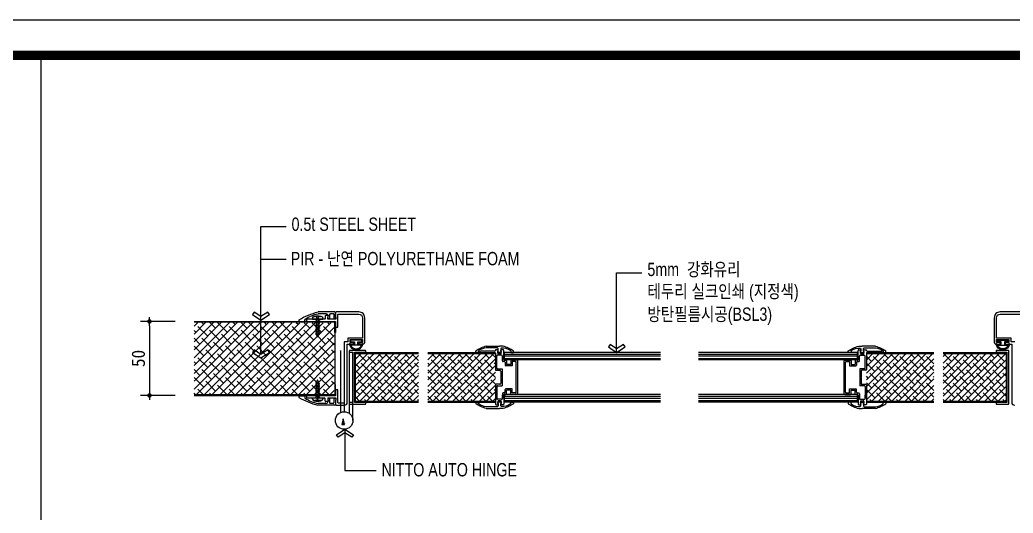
# Model space of a CAD drawing. Header units: millimetres. Extents: x 761574 to 813627, y -447408 to -384263.
# Drawn here: x 812484 to 813154, y -384597 to -384263 of the extents above; entities that cross this region are included whole.
import ezdxf

# ---------------------------------------------------------------- set-up
doc = ezdxf.new("R2010")
doc.units = ezdxf.units.MM
doc.header["$LTSCALE"] = 500
doc.header["$PDMODE"] = 2
doc.linetypes.add('CENTER', pattern=[2, 1.25, -0.25, 0.25, -0.25])
doc.layers.get('Defpoints').update_dxf_attribs({"color": 8})
for name, color, linetype in [('5', 5, 'Continuous'), ('50t URETHANE PANEL', 3, 'Continuous'), ('ACCY', 5, 'Continuous'), ('DIM', 7, 'Continuous'), ('DM', 4, 'Continuous'), ('FORM', 7, 'Continuous'), ('TEXT', 7, 'Continuous'), ('TEXT1', 2, 'Continuous'), ('WID', 4, 'Continuous'), ('몰드', 9, 'Continuous'), ('천정 PANNEL', 2, 'Continuous'), ('크린판넬', 4, 'Continuous')]:
    doc.layers.add(name, color=color, linetype=linetype)
doc.styles.add('글씨1', font='stylu.ttf')
doc.styles.add('돋움', font='')
doc.styles.get('돋움').set_extended_font_data('DotumChe')
doc.dimstyles.new('DIM270', dxfattribs={"dimscale": 3, "dimtxt": 3, "dimasz": 1, "dimexe": 2, "dimexo": 3, "dimgap": 1, "dimtad": 1, "dimtoh": 1, "dimdec": 0, "dimzin": 9, "dimdsep": 46, "dimtxsty": '돋움', "dimblk": 'dots', "dimcen": 0, "dimclrt": 3, "dimadec": 0, "dimazin": 0, "dimtm": 1e-09, "dimtfac": 1, "dimtdec": 0, "dimtix": 1, "dimtmove": 2, "dimatfit": 3, "dimldrblk": 'dots', "dimfxl": 0, "dimtolj": 1, "dimtzin": 0, "dimarcsym": 0})

# ---------------------------------------------------------------- blocks, each defined once
blk = doc.blocks.new('form')
at = {"layer": 'FORM', "color": 3}
blk.add_lwpolyline([(0, 562.79), (792.83, 562.79), (792.83, 0), (0, 0)], close=True, dxfattribs=at)
at = {"layer": 'FORM', "color": 2, "const_width": 1.94}
blk.add_lwpolyline([(12.48, 6.47), (12.48, 555.28), (781.78, 555.28), (781.78, 6.47)], close=True, dxfattribs=at)
blk = doc.blocks.new('dots')
blk.add_line((-1, 0), (1, 0))
at = {"const_width": 0.5}
blk.add_lwpolyline([(-0.25, 0, 1), (0.25, 0, 1)], format="xyb", close=True, dxfattribs=at)
blk = doc.blocks.new('*D16')
at = {"layer": 'Defpoints', "color": 0}
for p in [(812597.5, -384467.16), (812571.25, -384517.13), (812597.5, -384517.13)]:
    blk.add_point(p, dxfattribs=at)
at = {"layer": 'DIM', "color": 0, "lineweight": -2}
for p, q in [((812588.5, -384467.16), (812565.25, -384467.16)), ((812571.25, -384470.16), (812571.25, -384514.13)), ((812588.5, -384517.13), (812565.25, -384517.13))]:
    blk.add_line(p, q, dxfattribs=at)
at = {"layer": 'DIM', "color": 0, "lineweight": -2, "xscale": 3, "yscale": 3, "zscale": 3}
for p, rotation in [((812571.25, -384467.16), 90), ((812571.25, -384517.13), 270)]:
    blk.add_blockref('dots', p, dxfattribs=dict(at, rotation=rotation))
at = {"layer": 'DIM', "color": 3, "insert": (812563.74, -384492.14), "char_height": 9, "attachment_point": 5, "rotation": 90, "style": '돋움'}
blk.add_mtext('\\A1;50', dxfattribs=at)
blk = doc.blocks.new('fs')
at = {"layer": 'ACCY'}
for p, q in [((233706.63, -377480.17), (233707.75, -377480.17)), ((233707.75, -377480.17), (233707.75, -377489.17)), ((233707.75, -377483.54), (233708.97, -377483.54)), ((233707.75, -377485.8), (233708.51, -377485.8)), ((233708.88, -377485.8), (233709.44, -377485.8)), ((233709.34, -377483.54), (233709.9, -377483.54)), ((233709.81, -377485.8), (233710.37, -377485.8)), ((233710.27, -377483.54), (233710.83, -377483.54)), ((233710.74, -377485.8), (233711.3, -377485.8)), ((233711.2, -377483.54), (233711.76, -377483.54)), ((233711.67, -377485.8), (233712.31, -377485.8)), ((233712.22, -377483.54), (233712.77, -377483.54)), ((233712.69, -377485.8), (233713.24, -377485.8)), ((233713.15, -377483.54), (233713.7, -377483.54)), ((233713.62, -377485.8), (233714.17, -377485.8)), ((233714.08, -377483.54), (233714.63, -377483.54)), ((233714.55, -377485.8), (233715.1, -377485.8)), ((233715.01, -377483.54), (233715.56, -377483.54)), ((233715.48, -377485.8), (233716.03, -377485.8)), ((233715.94, -377483.54), (233716.49, -377483.54)), ((233716.41, -377485.8), (233716.96, -377485.8)), ((233716.87, -377483.54), (233717.42, -377483.54)), ((233717.34, -377485.8), (233717.89, -377485.8)), ((233717.8, -377483.54), (233718.35, -377483.54)), ((233718.27, -377485.8), (233718.82, -377485.8)), ((233718.73, -377483.54), (233719.28, -377483.54)), ((233719.19, -377485.8), (233719.75, -377485.8)), ((233719.66, -377483.54), (233720.21, -377483.54)), ((233720.12, -377485.8), (233720.68, -377485.8)), ((233720.59, -377483.54), (233720.68, -377483.54)), ((233720.68, -377483.54), (233722.83, -377484.39)), ((233720.68, -377485.8), (233722.83, -377484.95)), ((233707.75, -377489.17), (233706.63, -377489.17))]:
    blk.add_line(p, q, dxfattribs=at)
at = {"layer": 'ACCY', "color": 9, "linetype": 'Continuous'}
for p, q in [((233708.43, -377484.63), (233708.51, -377485.8)), ((233708.51, -377484.62), (233708.88, -377485.8)), ((233709.09, -377483.16), (233709.58, -377486.16)), ((233710.02, -377483.16), (233710.51, -377486.16)), ((233710.95, -377483.16), (233711.44, -377486.16)), ((233711.99, -377483.17), (233712.49, -377486.18)), ((233712.92, -377483.17), (233713.42, -377486.18)), ((233713.85, -377483.17), (233714.35, -377486.18)), ((233714.78, -377483.17), (233715.28, -377486.18)), ((233715.71, -377483.17), (233716.21, -377486.18)), ((233716.64, -377483.17), (233717.14, -377486.18)), ((233717.57, -377483.17), (233718.07, -377486.18)), ((233718.5, -377483.17), (233718.99, -377486.18)), ((233719.43, -377483.17), (233719.92, -377486.18)), ((233720.36, -377483.17), (233720.78, -377485.76))]:
    blk.add_line(p, q, dxfattribs=at)
at = {"layer": 'ACCY', "linetype": 'Continuous'}
for p, q in [((233708.65, -377486.16), (233708.51, -377485.8)), ((233708.73, -377486.17), (233708.88, -377485.8)), ((233709.12, -377483.17), (233708.97, -377483.54)), ((233709.2, -377483.18), (233709.34, -377483.54)), ((233709.58, -377486.16), (233709.44, -377485.8)), ((233709.66, -377486.17), (233709.81, -377485.8)), ((233710.05, -377483.17), (233709.9, -377483.54)), ((233710.13, -377483.18), (233710.27, -377483.54)), ((233710.51, -377486.16), (233710.37, -377485.8)), ((233710.59, -377486.17), (233710.74, -377485.8)), ((233710.98, -377483.17), (233710.83, -377483.54)), ((233711.06, -377483.18), (233711.2, -377483.54)), ((233711.44, -377486.16), (233711.3, -377485.8)), ((233711.52, -377486.17), (233711.67, -377485.8)), ((233711.99, -377483.17), (233711.84, -377483.54)), ((233712.07, -377483.18), (233712.22, -377483.54)), ((233712.46, -377486.16), (233712.31, -377485.8)), ((233712.54, -377486.17), (233712.69, -377485.8)), ((233712.92, -377483.17), (233712.77, -377483.54)), ((233713, -377483.18), (233713.15, -377483.54)), ((233713.39, -377486.16), (233713.24, -377485.8)), ((233713.47, -377486.17), (233713.62, -377485.8)), ((233713.85, -377483.17), (233713.7, -377483.54)), ((233713.93, -377483.18), (233714.08, -377483.54)), ((233714.32, -377486.16), (233714.17, -377485.8)), ((233714.4, -377486.17), (233714.55, -377485.8)), ((233714.78, -377483.17), (233714.63, -377483.54)), ((233714.86, -377483.18), (233715.01, -377483.54)), ((233715.25, -377486.16), (233715.1, -377485.8)), ((233715.33, -377486.17), (233715.48, -377485.8)), ((233715.71, -377483.17), (233715.56, -377483.54)), ((233715.79, -377483.18), (233715.94, -377483.54)), ((233716.18, -377486.16), (233716.03, -377485.8)), ((233716.26, -377486.17), (233716.41, -377485.8)), ((233716.64, -377483.17), (233716.49, -377483.54)), ((233716.72, -377483.18), (233716.87, -377483.54)), ((233717.11, -377486.16), (233716.96, -377485.8)), ((233717.19, -377486.17), (233717.34, -377485.8)), ((233717.57, -377483.17), (233717.42, -377483.54)), ((233717.65, -377483.18), (233717.8, -377483.54)), ((233718.04, -377486.16), (233717.89, -377485.8)), ((233718.12, -377486.17), (233718.27, -377485.8)), ((233718.5, -377483.17), (233718.35, -377483.54)), ((233718.58, -377483.18), (233718.73, -377483.54)), ((233718.96, -377486.16), (233718.82, -377485.8)), ((233719.04, -377486.17), (233719.19, -377485.8)), ((233719.43, -377483.17), (233719.28, -377483.54)), ((233719.51, -377483.18), (233719.66, -377483.54)), ((233719.89, -377486.16), (233719.75, -377485.8)), ((233719.97, -377486.17), (233720.12, -377485.8)), ((233720.36, -377483.17), (233720.21, -377483.54)), ((233720.44, -377483.18), (233720.59, -377483.54))]:
    blk.add_line(p, q, dxfattribs=at)
at = {"layer": 'ACCY'}
blk.add_lwpolyline([(233705.21, -377487.55), (233705.44, -377487.3), (233705.55, -377487.01), (233705.57, -377486.71), (233705.53, -377486.4), (233705.46, -377486.1), (233705.38, -377485.82), (233705.33, -377485.59), (233705.32, -377485.41), (233705.39, -377485.3), (233705.52, -377485.24), (233705.7, -377485.22), (233705.92, -377485.23), (233706.15, -377485.25), (233706.38, -377485.26), (233706.61, -377485.25), (233706.8, -377485.2), (233706.95, -377485.11), (233707.06, -377484.99), (233707.13, -377484.83), (233707.15, -377484.67), (233707.13, -377484.51), (233707.06, -377484.35), (233706.95, -377484.23), (233706.8, -377484.14), (233706.61, -377484.09), (233706.38, -377484.08), (233706.15, -377484.09), (233705.92, -377484.11), (233705.7, -377484.12), (233705.52, -377484.1), (233705.39, -377484.04), (233705.32, -377483.93), (233705.33, -377483.75), (233705.38, -377483.52), (233705.46, -377483.24), (233705.53, -377482.94), (233705.57, -377482.63), (233705.55, -377482.33), (233705.44, -377482.04), (233705.21, -377481.79)], dxfattribs=at)
for centre, radius, start, end in [((233715.41, -377484.67), 10.59, 164.20502, 195.79498), ((233707.26, -377482.15), 2.08, 107.62742, 169.88802), ((233707.26, -377487.19), 2.08, 190.11197, 252.37259)]:
    blk.add_arc(centre, radius, start, end, dxfattribs=at)
at = {"layer": 'ACCY', "color": 9, "linetype": 'Continuous'}
blk.add_arc((233708.47, -377484.65), 0.0454, 40.72712, 159.31493, dxfattribs=at)
at = {"layer": 'ACCY', "linetype": 'Continuous'}
for centre, radius, start, end in [((233708.7, -377486.11), 0.0698, 229.86612, 299.92465), ((233709.15, -377483.23), 0.0698, 49.86612, 119.92465), ((233709.63, -377486.11), 0.0698, 229.86612, 299.92465), ((233710.08, -377483.23), 0.0698, 49.86612, 119.92465), ((233710.56, -377486.11), 0.0698, 229.86612, 299.92465), ((233711.01, -377483.23), 0.0698, 49.86612, 119.92465), ((233711.49, -377486.11), 0.0698, 229.86612, 299.92465), ((233712.03, -377483.23), 0.0698, 49.86612, 119.92465), ((233712.5, -377486.11), 0.0698, 229.86612, 299.92465), ((233712.96, -377483.23), 0.0698, 49.86612, 119.92465), ((233713.43, -377486.11), 0.0698, 229.86612, 299.92465), ((233713.89, -377483.23), 0.0698, 49.86612, 119.92465), ((233714.36, -377486.11), 0.0698, 229.86612, 299.92465), ((233714.82, -377483.23), 0.0698, 49.86612, 119.92465), ((233715.29, -377486.11), 0.0698, 229.86612, 299.92465), ((233715.75, -377483.23), 0.0698, 49.86612, 119.92465), ((233716.22, -377486.11), 0.0698, 229.86612, 299.92465), ((233716.68, -377483.23), 0.0698, 49.86612, 119.92465), ((233717.15, -377486.11), 0.0698, 229.86612, 299.92465), ((233717.61, -377483.23), 0.0698, 49.86612, 119.92465), ((233718.08, -377486.11), 0.0698, 229.86612, 299.92465), ((233718.53, -377483.23), 0.0698, 49.86612, 119.92465), ((233719.01, -377486.11), 0.0698, 229.86612, 299.92465), ((233719.46, -377483.23), 0.0698, 49.86612, 119.92465), ((233719.94, -377486.11), 0.0698, 229.86612, 299.92465), ((233720.39, -377483.23), 0.0698, 49.86612, 119.92465), ((233722.63, -377484.67), 0.347, 305.16271, 54.83729)]:
    blk.add_arc(centre, radius, start, end, dxfattribs=at)
blk = doc.blocks.new('fw-3')
at = {"layer": 'WID', "color": 6, "ltscale": 0.5}
for p, q in [((1126.42, 751.94), (1126.42, 750.75)), ((1126.42, 751.94), (1129.92, 751.94)), ((1130.42, 751.44), (1130.42, 750.76)), ((1146.22, 749.74), (1146.22, 749.14)), ((1146.42, 749.94), (1147.22, 749.94)), ((1147.42, 749.74), (1147.42, 747.13)), ((1150.42, 749.74), (1150.42, 747.13)), ((1151.42, 749.94), (1150.62, 749.94)), ((1151.62, 749.74), (1151.62, 749.14)), ((1144.92, 746.63), (1139.39, 746.63)), ((1150.92, 745.43), (1139.42, 745.43)), ((1146.42, 748.94), (1146.42, 748.13)), ((1146.42, 748.94), (1146.42, 748.94)), ((1149.92, 746.63), (1147.92, 746.63)), ((1151.42, 748.94), (1151.42, 745.93))]:
    blk.add_line(p, q, dxfattribs=at)
for centre, radius, start, end in [((1152.27, 795.39), 51.59, 239.93265, 255.58092), ((1129.92, 751.44), 0.5, 360, 90), ((1130.92, 750.76), 0.5, 180, 239.28544), ((1144.13, 769.96), 23.8, 235.55483, 258.5119), ((1146.42, 749.74), 0.2, 90, 180), ((1147.22, 749.74), 0.2, 0, 90), ((1150.62, 749.74), 0.2, 90, 180), ((1151.42, 749.74), 0.2, 360, 90), ((1144.92, 748.13), 1.5, 270, 360), ((1146.42, 749.14), 0.2, 180, 270), ((1147.92, 747.13), 0.5, 180, 270), ((1149.92, 747.13), 0.5, 270, 0), ((1150.92, 745.93), 0.5, 270, 0), ((1151.42, 749.14), 0.2, 270, 0)]:
    blk.add_arc(centre, radius, start, end, dxfattribs=at)
blk = doc.blocks.new('*X87')
at = {"color": 0}
for p, q in [((5.23, 4.94), (5.38, 5.09)), ((5.45, 4.89), (5.75, 5.19)), ((5.68, 4.83), (6.13, 5.28)), ((5.91, 4.77), (6.51, 5.38)), ((6.13, 4.72), (6.89, 5.47)), ((6.36, 4.66), (7, 5.3)), ((6.58, 4.6), (7, 5.02)), ((6.81, 4.55), (7, 4.74))]:
    blk.add_line(p, q, dxfattribs=at)
blk = doc.blocks.new('A0001')
at = {"layer": 'TEXT'}
blk.add_lwpolyline([(2, 0.5), (0, 0), (2, -0.5)], close=True, dxfattribs=at)
blk.add_blockref('*X87', (-5, -5), dxfattribs=at)
blk = doc.blocks.new('BLK1')
at = {"layer": 'TEXT'}
blk.add_blockref('A0001', (0, 0), dxfattribs=at)
blk = doc.blocks.new('f22')
at = {"color": 6}
for p, q in [((769.96, -22.5), (768.77, -22.5)), ((768.84, -24.5), (769.46, -24.5)), ((769.96, -24), (769.96, -22.5)), ((765.46, -30), (765.46, -32.5)), ((765.46, -42), (765.46, -32.5)), ((766.66, -34), (766.66, -42.03)), ((768.88, -33.5), (767.16, -33.5)), ((767.25, -31.5), (768.88, -31.5)), ((769.16, -31.3), (769.67, -31.3)), ((769.67, -33.7), (769.16, -33.7)), ((769.96, -31.59), (769.96, -33.41)), ((769.96, -49.5), (768.77, -49.5)), ((768.84, -47.5), (769.46, -47.5)), ((769.96, -48), (769.96, -49.5))]:
    blk.add_line(p, q, dxfattribs=at)
for centre, radius, start, end in [((786.95, -35.02), 22.08, 145.43982, 166.84832), ((775.8, -30.18), 9.09, 142.39547, 185.65026), ((768.84, -24.8), 0.3, 90, 144.91296), ((769.46, -24), 0.5, 270, 0), ((767.16, -34), 0.5, 90, 180), ((767.25, -31), 0.5, 188.23693, 270), ((769.16, -31.59), 0.287, 90, 162.3697), ((769.16, -33.41), 0.287, 197.6303, 270), ((769.67, -31.59), 0.287, 360, 90), ((769.67, -33.41), 0.287, 270, 360), ((786.95, -36.98), 22.08, 193.15168, 214.56018), ((777.55, -41.09), 10.93, 184.93322, 214.97646), ((768.84, -47.2), 0.3, 212.24005, 270), ((769.46, -48), 0.5, 0, 90)]:
    blk.add_arc(centre, radius, start, end, dxfattribs=at)

msp = doc.modelspace()

# ---------------------------------------------------------------- hatches: boundary and pattern name
at = {"layer": 'DM'}
h = msp.add_hatch(dxfattribs=at)
h.set_pattern_fill('ANSI38', color=33, scale=30, style=0)
h.set_pattern_definition([(45, (-1551614.2276, -453337.807), (-2.6516504305, 2.6516504305), []), (135, (-1551614.2276, -453337.807), (-7.9549512915, 2.6516504305), [9.375000004, -5.625000002])])
h.paths.add_polyline_path([(812601.33, -384516.65), (812695.9, -384516.65), (812695.9, -384468.13), (812601.33, -384467.63)])
h = msp.add_hatch(dxfattribs=at)
h.set_pattern_fill('ANSI38', color=33, style=0)
h.paths.add_polyline_path([(812759.17, -384488.75), (812804.81, -384488.75), (812804.81, -384521.02), (812759.17, -384521.02)])
h.paths.add_polyline_path([(812710.27, -384488.75), (812753, -384488.75), (812753, -384521.02), (812710.27, -384521.02)])
h.paths.add_polyline_path([(813055.38, -384488.75), (813101.02, -384488.75), (813101.02, -384521.02), (813055.38, -384521.02)])
h.paths.add_polyline_path([(813107.19, -384488.75), (813149.93, -384488.75), (813149.93, -384521.02), (813107.19, -384521.02)])

# ---------------------------------------------------------------- linework, layer by layer
at = {"color": 0}
msp.add_line((812498.17, -386042.48), (812498.17, -384287.39), dxfattribs=at)
for p, q in [((812601.33, -384467.13), (812695.9, -384467.13)), ((812695.9, -384467.63), (812601.33, -384467.63)), ((812696.4, -384474.63), (812696.4, -384468.13)), ((812696.9, -384468.13), (812696.9, -384474.63)), ((812696.9, -384474.63), (812696.4, -384474.63)), ((812710.27, -384488.15), (812753, -384488.15)), ((812710.27, -384488.75), (812753, -384488.75)), ((812759.17, -384488.15), (812804.34, -384488.15)), ((812759.17, -384488.75), (812804.81, -384488.75)), ((813055.38, -384488.75), (813101.02, -384488.75)), ((813055.85, -384488.15), (813101.02, -384488.15)), ((813107.19, -384488.15), (813149.93, -384488.15)), ((813107.19, -384488.75), (813149.93, -384488.75)), ((812696.4, -384509.65), (812696.4, -384516.15)), ((812696.9, -384509.65), (812696.4, -384509.65)), ((812696.9, -384516.15), (812696.9, -384509.65)), ((812695.9, -384516.65), (812601.33, -384516.65)), ((812601.33, -384517.15), (812695.9, -384517.15)), ((812710.27, -384521.02), (812753, -384521.02)), ((812710.27, -384521.62), (812753, -384521.62)), ((812759.17, -384521.02), (812804.81, -384521.02)), ((812759.17, -384521.62), (812804.81, -384521.62)), ((813055.38, -384521.02), (813101.02, -384521.02)), ((813055.38, -384521.62), (813101.02, -384521.62)), ((813107.19, -384521.02), (813149.93, -384521.02)), ((813107.19, -384521.62), (813149.93, -384521.62))]:
    msp.add_line(p, q)
at = {"color": 4}
for p, q in [((812794.44, -384487.68), (812794.44, -384487.68)), ((812794.44, -384487.68), (812794.44, -384488.15)), ((812794.44, -384488.15), (812804.34, -384488.15)), ((812797.51, -384487.21), (812794.91, -384487.21)), ((812797.74, -384487.44), (812797.51, -384487.21)), ((812797.98, -384487.21), (812797.74, -384487.44)), ((812804.34, -384487.21), (812797.98, -384487.21)), ((812804.81, -384486.74), (812804.81, -384486.74)), ((812804.81, -384488.62), (812804.81, -384499.7)), ((812806.23, -384486.27), (812805.28, -384486.27)), ((812806.51, -384490.04), (812806.23, -384490.04)), ((812806.51, -384488.62), (812806.51, -384487.32)), ((812809.06, -384490.04), (812806.51, -384490.04)), ((812806.7, -384487.14), (812806.7, -384486.74)), ((812808.3, -384489.09), (812806.98, -384489.09)), ((812808.58, -384487.14), (812808.58, -384486.74)), ((812808.77, -384488.62), (812808.77, -384487.33)), ((812810, -384486.27), (812809.06, -384486.27)), ((812810, -384486.27), (812809.06, -384486.27)), ((812810.47, -384492.87), (812810.47, -384486.74)), ((812810.47, -384491.92), (812810.47, -384486.74)), ((813049.73, -384492.87), (813049.73, -384486.74)), ((813049.73, -384491.92), (813049.73, -384486.74)), ((813050.2, -384486.27), (813051.14, -384486.27)), ((813050.2, -384486.27), (813051.14, -384486.27)), ((813051.14, -384490.04), (813053.69, -384490.04)), ((813051.42, -384488.62), (813051.42, -384487.33)), ((813051.61, -384487.14), (813051.61, -384486.74)), ((813051.89, -384489.09), (813053.21, -384489.09)), ((813053.5, -384487.14), (813053.5, -384486.74)), ((813053.69, -384488.62), (813053.69, -384487.32)), ((813053.69, -384490.04), (813053.97, -384490.04)), ((813053.97, -384486.27), (813054.91, -384486.27)), ((813055.38, -384486.74), (813055.38, -384486.74)), ((813055.38, -384488.62), (813055.38, -384499.7)), ((813055.85, -384487.21), (813062.22, -384487.21)), ((813065.75, -384488.15), (813055.85, -384488.15)), ((813062.22, -384487.21), (813062.45, -384487.44)), ((813062.45, -384487.44), (813062.69, -384487.21)), ((813062.69, -384487.21), (813065.28, -384487.21)), ((813065.75, -384487.68), (813065.75, -384487.68)), ((813065.75, -384487.68), (813065.75, -384488.15)), ((812805.76, -384498.76), (812805.76, -384490.51)), ((812809.53, -384493.81), (812809.53, -384490.51)), ((812810.94, -384494.28), (812810, -384494.28)), ((812810.94, -384493.34), (812811.88, -384493.34)), ((812811.41, -384494.75), (812811.41, -384496.64)), ((812816.13, -384497.11), (812811.88, -384497.11)), ((812812.36, -384493.81), (812812.36, -384496.17)), ((812815.18, -384496.17), (812812.36, -384496.17)), ((812815.18, -384493.81), (812815.18, -384496.17)), ((812819.43, -384493.34), (812815.66, -384493.34)), ((812818.48, -384494.28), (812816.13, -384494.28)), ((812816.13, -384494.28), (812816.13, -384497.11)), ((812818.95, -384515.02), (812818.95, -384494.75)), ((812819.9, -384515.96), (812819.9, -384493.81)), ((813040.3, -384515.96), (813040.3, -384493.81)), ((813040.77, -384493.34), (813044.54, -384493.34)), ((813041.24, -384515.02), (813041.24, -384494.75)), ((813041.71, -384494.28), (813044.07, -384494.28)), ((813044.07, -384494.28), (813044.07, -384497.11)), ((813044.07, -384497.11), (813048.31, -384497.11)), ((813045.01, -384493.81), (813045.01, -384496.17)), ((813045.01, -384496.17), (813047.84, -384496.17)), ((813047.84, -384493.81), (813047.84, -384496.17)), ((813049.25, -384493.34), (813048.31, -384493.34)), ((813048.78, -384494.75), (813048.78, -384496.64)), ((813049.25, -384494.28), (813050.2, -384494.28)), ((813050.67, -384493.81), (813050.67, -384490.51)), ((813054.44, -384498.76), (813054.44, -384490.51)), ((812805.28, -384500.17), (812807.92, -384500.17)), ((812806.23, -384499.23), (812809.34, -384499.23)), ((812808.4, -384500.64), (812808.4, -384504.65)), ((812808.4, -384501.23), (812808.4, -384504.6)), ((812809.34, -384499.23), (812809.34, -384510.54)), ((813050.86, -384499.23), (813050.86, -384510.54)), ((813053.97, -384499.23), (813050.86, -384499.23)), ((813051.8, -384500.64), (813051.8, -384504.65)), ((813051.8, -384501.23), (813051.8, -384504.6)), ((813054.91, -384500.17), (813052.27, -384500.17)), ((812804.81, -384510.07), (812804.81, -384523.04)), ((812807.92, -384509.6), (812805.28, -384509.6)), ((812806.23, -384510.54), (812809.34, -384510.54)), ((812808.4, -384504.65), (812808.63, -384504.89)), ((812808.63, -384504.89), (812808.4, -384505.12)), ((812808.4, -384505.12), (812808.4, -384509.13)), ((813053.97, -384510.54), (813050.86, -384510.54)), ((813051.8, -384504.65), (813051.56, -384504.89)), ((813051.56, -384504.89), (813051.8, -384505.12)), ((813051.8, -384505.12), (813051.8, -384509.13)), ((813052.27, -384509.6), (813054.91, -384509.6)), ((813055.38, -384510.07), (813055.38, -384523.04)), ((812805.76, -384511.02), (812805.76, -384519.26)), ((812805.76, -384518.68), (812805.76, -384516.91)), ((812809.53, -384515.96), (812809.53, -384519.27)), ((812809.53, -384518.68), (812809.53, -384516.91)), ((812810.94, -384515.49), (812810, -384515.49)), ((812810.47, -384516.91), (812810.47, -384523.04)), ((812810.94, -384516.44), (812811.88, -384516.44)), ((812811.41, -384515.02), (812811.41, -384513.14)), ((812816.13, -384512.67), (812811.88, -384512.67)), ((812815.18, -384513.61), (812812.36, -384513.61)), ((812812.36, -384515.96), (812812.36, -384513.61)), ((812815.18, -384515.96), (812815.18, -384513.61)), ((812819.43, -384516.44), (812815.66, -384516.44)), ((812816.13, -384515.49), (812816.13, -384512.67)), ((812818.48, -384515.49), (812816.13, -384515.49)), ((813040.77, -384516.44), (813044.54, -384516.44)), ((813041.71, -384515.49), (813044.07, -384515.49)), ((813044.07, -384512.67), (813048.31, -384512.67)), ((813044.07, -384515.49), (813044.07, -384512.67)), ((813045.01, -384513.61), (813047.84, -384513.61)), ((813045.01, -384515.96), (813045.01, -384513.61)), ((813047.84, -384515.96), (813047.84, -384513.61)), ((813049.25, -384516.44), (813048.31, -384516.44)), ((813048.78, -384515.02), (813048.78, -384513.14)), ((813049.25, -384515.49), (813050.2, -384515.49)), ((813049.73, -384516.91), (813049.73, -384523.04)), ((813050.67, -384515.96), (813050.67, -384519.27)), ((813050.67, -384518.68), (813050.67, -384516.91)), ((813054.44, -384511.02), (813054.44, -384519.26)), ((813054.44, -384518.68), (813054.44, -384516.91)), ((812804.81, -384523.04), (812804.81, -384523.04)), ((812805.28, -384523.51), (812806.23, -384523.51)), ((812806.51, -384519.74), (812806.23, -384519.74)), ((812809.06, -384519.74), (812806.51, -384519.74)), ((812806.51, -384521.15), (812806.51, -384522.45)), ((812806.7, -384523.04), (812806.7, -384522.64)), ((812808.3, -384520.68), (812806.98, -384520.68)), ((812808.58, -384522.64), (812808.58, -384523.04)), ((812808.77, -384521.15), (812808.77, -384522.45)), ((812810, -384523.51), (812809.06, -384523.51)), ((812810, -384523.51), (812809.06, -384523.51)), ((812810.47, -384517.85), (812810.47, -384523.04)), ((813049.73, -384517.85), (813049.73, -384523.04)), ((813050.2, -384523.51), (813051.14, -384523.51)), ((813050.2, -384523.51), (813051.14, -384523.51)), ((813051.14, -384519.74), (813053.69, -384519.74)), ((813051.42, -384521.15), (813051.42, -384522.45)), ((813051.61, -384522.64), (813051.61, -384523.04)), ((813051.89, -384520.68), (813053.21, -384520.68)), ((813053.5, -384523.04), (813053.5, -384522.64)), ((813053.69, -384519.74), (813053.97, -384519.74)), ((813053.69, -384521.15), (813053.69, -384522.45)), ((813054.91, -384523.51), (813053.97, -384523.51)), ((813055.38, -384523.04), (813055.38, -384523.04))]:
    msp.add_line(p, q, dxfattribs=at)
at = {"color": 161}
for p, q in [((812689.82, -384520.78), (812689.82, -384519.3)), ((812691.49, -384521.27), (812690.31, -384521.27)), ((812691.78, -384518.81), (812691.78, -384520.09)), ((812691.98, -384520.28), (812691.98, -384520.78))]:
    msp.add_line(p, q, dxfattribs=at)
for points in [[(812691.78, -384518.81), (812697.1, -384518.81), (812697.1, -384520.09, -0.414214), (812696.9, -384520.28), (812696.9, -384523.24, 0.414214), (812697.39, -384523.73), (812702.81, -384523.73, 0.414214), (812704.78, -384521.76), (812704.78, -384482.39), (812709.21, -384482.39), (812709.21, -384481.4), (812706.75, -384481.4), (812706.75, -384479.43), (812715.11, -384479.43), (812715.11, -384481.4), (812712.65, -384481.4), (812712.65, -384482.39), (812715.6, -384482.39, 0.414214), (812716.59, -384481.4), (812716.59, -384464.67, 0.414214), (812712.65, -384460.73), (812697.39, -384460.73, 0.414214), (812696.9, -384461.22), (812696.9, -384464.18, -0.414214), (812697.1, -384464.37), (812697.1, -384465.65), (812691.78, -384465.65), (812691.78, -384464.37, -0.414214), (812691.98, -384464.18), (812691.98, -384463.69, 0.414214), (812691.49, -384463.19), (812690.31, -384463.19, 0.414214), (812689.82, -384463.69), (812689.82, -384465.16, -0.414214), (812689.32, -384465.65), (812685.39, -384465.65), (812684.89, -384466.15), (812684.4, -384465.65), (812677.71, -384465.65, 0.414214), (812677.22, -384466.15), (812677.22, -384467.13), (812696.9, -384467.13), (812696.9, -384471.07), (812698.38, -384471.07), (812698.38, -384462.7, -0.414214), (812698.87, -384462.21), (812712.65, -384462.21, -0.414214), (812715.11, -384464.67), (812715.11, -384478.45), (812705.27, -384478.45), (812705.27, -384480.91), (812702.81, -384480.91), (812702.81, -384488.29), (812702.81, -384521.76, -0.414214), (812702.32, -384522.25), (812698.87, -384522.25, -0.414214), (812698.38, -384521.76), (812698.38, -384513.39), (812696.9, -384513.39), (812696.9, -384517.33), (812677.22, -384517.33), (812677.22, -384518.31, 0.414214), (812677.71, -384518.81), (812684.4, -384518.81), (812684.89, -384518.31), (812685.39, -384518.81), (812689.32, -384518.81)], [(813160.93, -384460.73), (813145.67, -384460.73, 0.414214), (813141.74, -384464.67), (813141.74, -384481.4, 0.414214), (813142.72, -384482.39), (813145.67, -384482.39), (813145.67, -384481.4), (813143.21, -384481.4), (813143.21, -384479.43), (813151.58, -384479.43), (813151.58, -384481.4), (813149.12, -384481.4), (813149.12, -384482.39), (813153.55, -384482.39), (813153.55, -384521.76, 0.414214), (813155.52, -384523.73)], [(813155.52, -384480.91), (813153.06, -384480.91), (813153.06, -384478.45), (813143.21, -384478.45), (813143.21, -384464.67, -0.414214), (813145.67, -384462.21), (813159.45, -384462.21, -0.414214)]]:
    msp.add_lwpolyline(points, format="xyb", dxfattribs=at)
at = {"linetype": 'Continuous', "ltscale": 0.1}
msp.add_lwpolyline([(812708.6, -384521.95), (812706.13, -384521.95), (812706.13, -384522.62, 0.414214), (812706.47, -384522.96), (812716.96, -384522.96, 0.414214), (812717.3, -384522.62), (812717.3, -384521.95), (812709.93, -384521.95), (812709.93, -384487.82), (812717.3, -384487.82), (812717.3, -384487.15, 0.414214), (812716.96, -384486.81), (812708.93, -384486.81), (812706.47, -384486.81, 0.414214), (812706.13, -384487.15), (812706.13, -384487.82), (812708.6, -384487.82), (812708.6, -384521.95)], format="xyb", dxfattribs=at)
msp.add_lwpolyline([(813150.26, -384487.82), (813150.26, -384521.95), (813142.9, -384521.95), (813142.9, -384522.62, 0.414214), (813143.23, -384522.96), (813151.27, -384522.96, 0.414214), (813151.6, -384522.62), (813151.6, -384487.15, 0.414214), (813151.27, -384486.81), (813143.23, -384486.81, 0.414214), (813142.9, -384487.15), (813142.9, -384487.82)], format="xyb", close=True, dxfattribs=at)
for centre, radius, start, end in [((812695.9, -384468.13), 1, 0, 90), ((812695.9, -384468.13), 0.5, 0, 90), ((812695.9, -384516.15), 1, 270, 0), ((812695.9, -384516.15), 0.5, 270, 0)]:
    msp.add_arc(centre, radius, start, end)
at = {"color": 161}
for centre, radius, start, end in [((812696.9, -384464.37), 0.197, 0, 90), ((812689.32, -384519.3), 0.492, 0, 90), ((812690.31, -384520.78), 0.492, 180, 270), ((812691.49, -384520.78), 0.492, 270, 0), ((812691.98, -384520.09), 0.197, 180, 270), ((812696.9, -384520.09), 0.197, 270, 0)]:
    msp.add_arc(centre, radius, start, end, dxfattribs=at)
at = {"color": 4}
for centre, radius, start, end in [((812794.91, -384487.68), 0.471, 90, 180), ((812804.34, -384486.74), 0.471, 270, 0), ((812804.34, -384488.62), 0.471, 0, 90), ((812805.28, -384486.74), 0.471, 90, 180), ((812806.23, -384490.51), 0.471, 90, 180), ((812806.23, -384486.74), 0.471, 0, 90), ((812806.7, -384487.33), 0.189, 90, 180), ((812806.98, -384488.62), 0.471, 180, 270), ((812808.3, -384488.62), 0.471, 270, 359.99999), ((812809.06, -384486.74), 0.471, 90, 180), ((812809.06, -384486.74), 0.471, 90, 180), ((812808.58, -384487.33), 0.189, 0, 90), ((812809.06, -384490.51), 0.471, 0, 90), ((812810, -384486.74), 0.471, 0, 90), ((812810, -384486.74), 0.471, 0, 90), ((813050.2, -384486.74), 0.471, 90, 180), ((813050.2, -384486.74), 0.471, 90, 180), ((813051.14, -384490.51), 0.471, 90, 180), ((813051.14, -384486.74), 0.471, 0, 90), ((813051.14, -384486.74), 0.471, 0, 90), ((813051.61, -384487.33), 0.189, 90, 180), ((813051.89, -384488.62), 0.471, 180.00001, 270), ((813053.21, -384488.62), 0.471, 270, 0), ((813053.97, -384486.74), 0.471, 90, 180), ((813053.5, -384487.33), 0.189, 0, 90), ((813053.97, -384490.51), 0.471, 0, 90), ((813054.91, -384486.74), 0.471, 0, 90), ((813055.85, -384486.74), 0.471, 180, 270), ((813055.85, -384488.62), 0.471, 90, 180), ((813065.28, -384487.68), 0.471, 0, 90), ((812810, -384493.81), 0.471, 180, 270), ((812810.94, -384492.87), 0.471, 180, 270), ((812810.94, -384494.75), 0.471, 360, 90), ((812811.88, -384496.64), 0.471, 180, 270), ((812811.88, -384493.81), 0.471, 0, 90), ((812815.66, -384493.81), 0.471, 90, 180), ((812818.48, -384494.75), 0.471, 0, 90), ((812819.43, -384493.81), 0.471, 0, 90), ((813040.77, -384493.81), 0.471, 90, 180), ((813041.71, -384494.75), 0.471, 90, 180), ((813044.54, -384493.81), 0.471, 0, 90), ((813048.31, -384493.81), 0.471, 90, 180), ((813048.31, -384496.64), 0.471, 270, 0), ((813049.25, -384494.75), 0.471, 90, 180), ((813049.25, -384492.87), 0.471, 270, 0), ((813050.2, -384493.81), 0.471, 270, 0), ((812805.28, -384499.7), 0.471, 180, 270), ((812806.23, -384498.76), 0.471, 180, 270), ((812807.92, -384500.64), 0.471, 0, 90), ((813052.27, -384500.64), 0.471, 90, 180), ((813053.97, -384498.76), 0.471, 270, 0), ((813054.91, -384499.7), 0.471, 270, 0), ((812805.28, -384510.07), 0.471, 90, 180), ((812806.23, -384511.02), 0.471, 90, 180), ((812807.92, -384509.13), 0.471, 270, 0), ((813052.27, -384509.13), 0.471, 180, 270), ((813053.97, -384511.02), 0.471, 0, 90), ((813054.91, -384510.07), 0.471, 0, 90), ((812810, -384515.96), 0.471, 90, 180), ((812810.94, -384516.91), 0.471, 90, 180), ((812810.94, -384515.02), 0.471, 270, 0), ((812810.94, -384515.02), 0.471, 270, 0), ((812811.88, -384513.14), 0.471, 90, 180), ((812811.88, -384515.96), 0.471, 270, 0), ((812815.66, -384515.96), 0.471, 180, 270), ((812818.48, -384515.02), 0.471, 270, 0), ((812819.43, -384515.96), 0.471, 270, 0), ((813040.77, -384515.96), 0.471, 180, 270), ((813041.71, -384515.02), 0.471, 180, 270), ((813044.54, -384515.96), 0.471, 270, 0), ((813048.31, -384515.96), 0.471, 180, 270), ((813048.31, -384513.14), 0.471, 360, 90), ((813049.25, -384515.02), 0.471, 180, 270), ((813049.25, -384515.02), 0.471, 180, 270), ((813049.25, -384516.91), 0.471, 0, 90), ((813050.2, -384515.96), 0.471, 0, 90), ((812805.28, -384523.04), 0.471, 180, 270), ((812806.23, -384519.26), 0.471, 180, 270), ((812806.23, -384523.04), 0.471, 270, 0), ((812806.98, -384521.15), 0.471, 90, 180), ((812806.7, -384522.45), 0.189, 180, 270.00011), ((812808.3, -384521.15), 0.471, 0.00001, 90), ((812808.58, -384522.45), 0.189, 270, 360), ((812809.06, -384523.04), 0.471, 180, 270), ((812809.06, -384523.04), 0.471, 180, 270), ((812809.06, -384519.26), 0.471, 270, 0), ((812810, -384523.04), 0.471, 270, 0), ((812810, -384523.04), 0.471, 270, 0), ((813050.2, -384523.04), 0.471, 180, 270), ((813050.2, -384523.04), 0.471, 180, 270), ((813051.14, -384519.26), 0.471, 180, 270), ((813051.14, -384523.04), 0.471, 270, 0), ((813051.14, -384523.04), 0.471, 270, 0), ((813051.89, -384521.15), 0.471, 90, 179.99999), ((813051.61, -384522.45), 0.189, 180, 270), ((813053.21, -384521.15), 0.471, 360, 90), ((813053.5, -384522.45), 0.189, 269.99989, 360), ((813053.97, -384523.04), 0.471, 180, 270), ((813053.97, -384519.26), 0.471, 270, 0), ((813054.91, -384523.04), 0.471, 270, 360)]:
    msp.add_arc(centre, radius, start, end, dxfattribs=at)
at = {"layer": '5', "linetype": 'CENTER'}
for p, q in [((812810.88, -384489.16), (812916.37, -384489.16)), ((812941.95, -384489.16), (813049.39, -384489.16)), ((812810.88, -384492.16), (812916.37, -384492.16)), ((812941.95, -384492.16), (813049.39, -384492.16)), ((812810.88, -384517.6), (812916.37, -384517.6)), ((812810.88, -384520.6), (812916.37, -384520.6)), ((812941.95, -384517.6), (813049.39, -384517.6)), ((812941.95, -384520.6), (813049.39, -384520.6))]:
    msp.add_line(p, q, dxfattribs=at)
at = {"layer": '50t URETHANE PANEL', "color": 0}
for p, q in [((812700.23, -384486.83), (812700.23, -384528.71)), ((812702.69, -384486.83), (812702.69, -384528.17)), ((812706.13, -384487.82), (812706.13, -384529.28)), ((812708.6, -384534.08), (812708.6, -384487.82))]:
    msp.add_line(p, q, dxfattribs=at)
for points in [[(812714.86, -384482.28), (812714.57, -384482.49), (812711.94, -384482.49), (812711.94, -384481.01), (812714.55, -384481.01), (812714.55, -384479.83), (812707.07, -384479.83), (812707.07, -384481.01), (812709.68, -384481.01), (812709.68, -384482.49), (812707.05, -384482.49), (812706.76, -384482.28, 0.832268), (812706.19, -384482.36, 0.85796), (812715.43, -384482.36, 0.832268), (812714.86, -384482.28)], [(813143.47, -384482.28), (813143.75, -384482.49), (813146.38, -384482.49), (813146.38, -384481.01), (813143.77, -384481.01), (813143.77, -384479.83), (813151.26, -384479.83), (813151.26, -384481.01), (813148.65, -384481.01), (813148.65, -384482.49), (813151.28, -384482.49), (813151.56, -384482.28, -0.832268), (813152.14, -384482.36, -0.85796), (813142.89, -384482.36, -0.832268), (813143.47, -384482.28)]]:
    msp.add_lwpolyline(points, format="xyb", dxfattribs=at)
for points in [[(812714.59, -384483.27), (812707.03, -384483.27, 0.626768)], [(813143.74, -384483.27), (813151.29, -384483.27, -0.626768)]]:
    msp.add_lwpolyline(points, format="xyb", close=True, dxfattribs=at)
msp.add_circle((812702.69, -384534.08), 5.91, dxfattribs=at)
at = {"layer": 'DIM', "color": 8, "linetype": 'Continuous'}
for p, q in [((812916.37, -384490.66), (812810.88, -384490.66)), ((813049.39, -384490.66), (812941.95, -384490.66)), ((812916.37, -384519.1), (812810.88, -384519.1)), ((813049.39, -384519.1), (812941.95, -384519.1))]:
    msp.add_line(p, q, dxfattribs=at)
at = {"layer": 'DM', "color": 33}
msp.add_line((812696.4, -384474.63), (812696.4, -384509.65), dxfattribs=at)
at = {"layer": 'TEXT', "color": 7}
for points in [[(812646.44, -384425.12), (812646.44, -384403), (812663.49, -384403)], [(812646.44, -384489.38), (812646.44, -384425.12), (812663.49, -384425.12)], [(812886.69, -384488.14), (812886.69, -384434.2), (812903.74, -384434.2)], [(812703.19, -384539.96), (812703.19, -384567.76), (812724.26, -384567.76)]]:
    msp.add_lwpolyline(points, dxfattribs=at)
for points in [[(812651.09, -384460.82), (812646.46, -384463.84), (812642.02, -384460.82), (812640.89, -384462.47), (812646.44, -384466.24), (812652.18, -384462.5)], [(812891.34, -384482.73), (812886.71, -384485.74), (812882.27, -384482.72), (812881.15, -384484.37), (812886.69, -384488.14), (812892.43, -384484.4)], [(812651.09, -384486.38), (812646.46, -384489.4), (812642.02, -384486.38), (812640.89, -384488.03), (812646.44, -384491.8), (812652.18, -384488.06)], [(812707.84, -384545.38), (812703.22, -384542.37), (812698.77, -384545.39), (812697.65, -384543.73), (812703.19, -384539.96), (812708.93, -384543.7)]]:
    msp.add_lwpolyline(points, close=True, dxfattribs=at)
at = {"layer": '몰드'}
for p, q in [((812696.9, -384469.73), (812696.9, -384471.03)), ((812696.9, -384514.35), (812696.9, -384513.05))]:
    msp.add_line(p, q, dxfattribs=at)
at = {"layer": '천정 PANNEL', "linetype": 'Continuous', "ltscale": 0.1}
for p, q in [((812710.27, -384521.62), (812710.27, -384488.15)), ((813149.93, -384521.62), (813149.93, -384488.15))]:
    msp.add_line(p, q, dxfattribs=at)
at = {"layer": '크린판넬', "linetype": 'Continuous'}
for p, q in [((812916.37, -384488.14), (812810.88, -384488.14)), ((812810.88, -384493.19), (812810.88, -384488.14)), ((813049.39, -384488.14), (812941.95, -384488.14)), ((813049.39, -384493.19), (813049.39, -384488.14)), ((812916.37, -384493.19), (812810.88, -384493.19)), ((813049.39, -384493.19), (812941.95, -384493.19)), ((812810.88, -384521.62), (812810.88, -384516.58)), ((812916.37, -384516.58), (812810.88, -384516.58)), ((813049.39, -384516.58), (812941.95, -384516.58)), ((813049.39, -384521.62), (813049.39, -384516.58)), ((812916.37, -384521.62), (812810.88, -384521.62)), ((813049.39, -384521.62), (812941.95, -384521.62))]:
    msp.add_line(p, q, dxfattribs=at)

# ---------------------------------------------------------------- block references
at = {"xscale": 3.197999992750242, "yscale": 3.197999992750242, "zscale": 3.197999992750242}
msp.add_blockref('form', (811092, -386063.16), dxfattribs=at)
at = {"xscale": -0.9843109531469835, "yscale": 0.9843109531469835, "zscale": 0.9843109531469835, "rotation": 180}
msp.add_blockref('fw-3', (811563.55, -383726.99), dxfattribs=at)
at = {"color": 0, "linetype": 'ByBlock', "yscale": 0.9428169014069048, "zscale": 0.9428169014069048}
for p, xscale, rotation in [((812838.28, -383762.22), 0.9428169014069048, 270), ((813021.91, -383762.22), -0.9428169014069048, 90), ((812838.28, -385247.55), -0.9428169014069048, 270), ((813021.91, -385247.55), 0.9428169014069048, 90.00000000000001)]:
    msp.add_blockref('f22', p, dxfattribs=dict(at, xscale=xscale, rotation=rotation))
at = {"layer": '50t URETHANE PANEL', "color": 0, "yscale": 0.7874487625132897, "zscale": 0.7874487625132897, "rotation": 90}
for p, xscale in [((515434.94, -200432.77), -0.7874487625132897), ((515434.94, -568551.69), 0.7874487625132897)]:
    msp.add_blockref('fs', p, dxfattribs=dict(at, xscale=xscale))
at = {"layer": '50t URETHANE PANEL', "color": 0, "xscale": 0.9843109531469835, "yscale": 0.9843109531469835, "zscale": 0.9843109531469835}
msp.add_blockref('fw-3', (811563.43, -385257.47), dxfattribs=at)
at = {"layer": 'TEXT', "xscale": 1.889877030033328, "yscale": 1.889877030033328, "zscale": 1.889877030033328, "rotation": 270}
msp.add_blockref('BLK1', (812702.08, -384532.89), dxfattribs=at)

# ---------------------------------------------------------------- texts
at = {"layer": 'TEXT1', "color": 7, "linetype": 'ByBlock', "style": '글씨1', "width": 0.8}
for s, p in [('0.5t STEEL SHEET', (812667.19, -384405.94)), ('PIR - 난연 POLYURETHANE FOAM', (812666.6, -384429.17)), ('5mm  강화유리', (812907.48, -384436.47)), ('테두리 실크인쇄 (지정색)', (812907.52, -384451.27)), ('NITTO AUTO HINGE', (812727.96, -384571.85))]:
    msp.add_text(s, height=9, dxfattribs=at).set_placement(p)
at = {"layer": 'TEXT1', "color": 3, "linetype": 'ByBlock', "style": '글씨1', "width": 0.8}
msp.add_text('방탄필름시공(BSL3)', height=9, dxfattribs=at).set_placement((812907.52, -384466.73))

# ---------------------------------------------------------------- dimensions: what is measured, and where the dimension line sits
at = {"layer": 'DIM'}
dim = msp.add_linear_dim(base=(812571.25, -384517.13), p1=(812597.5, -384467.16), p2=(812597.5, -384517.13), angle=90, text='50', dimstyle='DIM270', dxfattribs=at)
dim.commit()
dim.dimension.update_dxf_attribs({"geometry": '*D16', "text_midpoint": (812563.74, -384492.14)})

doc.saveas('drawing.dxf')
